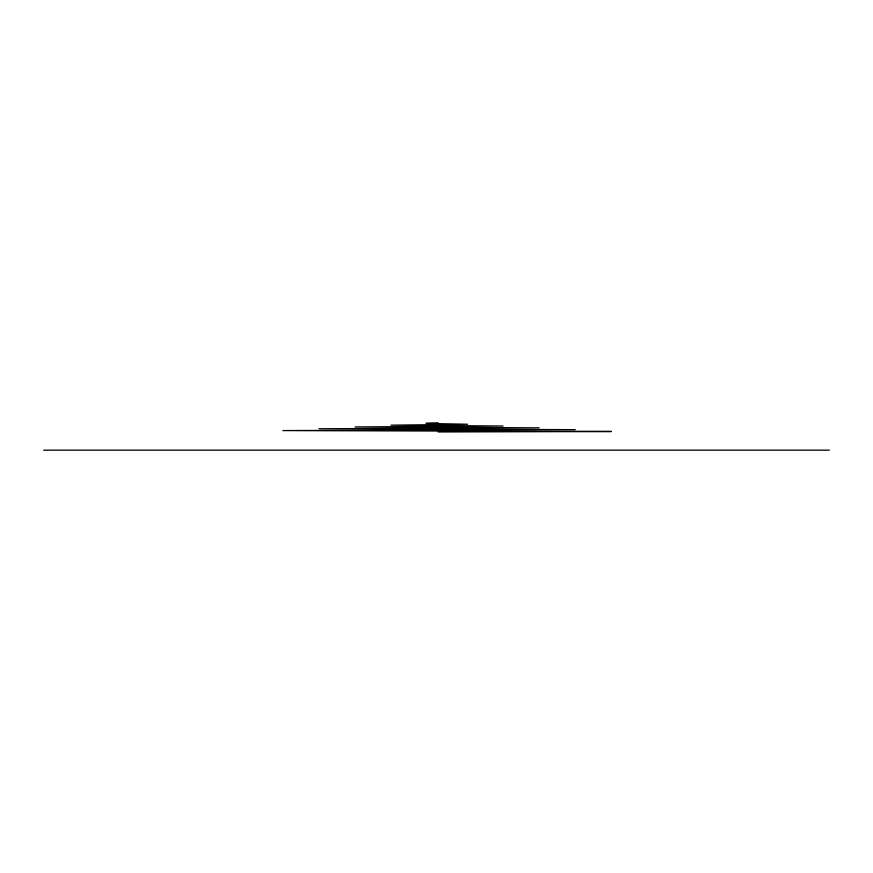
<?xml version="1.0" encoding="UTF-8"?>
<svg xmlns="http://www.w3.org/2000/svg" width="873" height="873" viewBox="0 0 873 873"><rect width="100%" height="100%" fill="white"/><g stroke="black" fill="none" stroke-linecap="round" stroke-linejoin="round"><path stroke-width="1.31" d="M438.126 422.838L426.024 423.405L467.557 424.256L390.995 425.173L503.088 426.024L355.125 426.93L539.176 427.846L319.038 428.752L575.252 429.669L282.961 430.575L611.329 431.491L438.126 431.949M43.65 450.162L829.35 450.162"/></g></svg>
